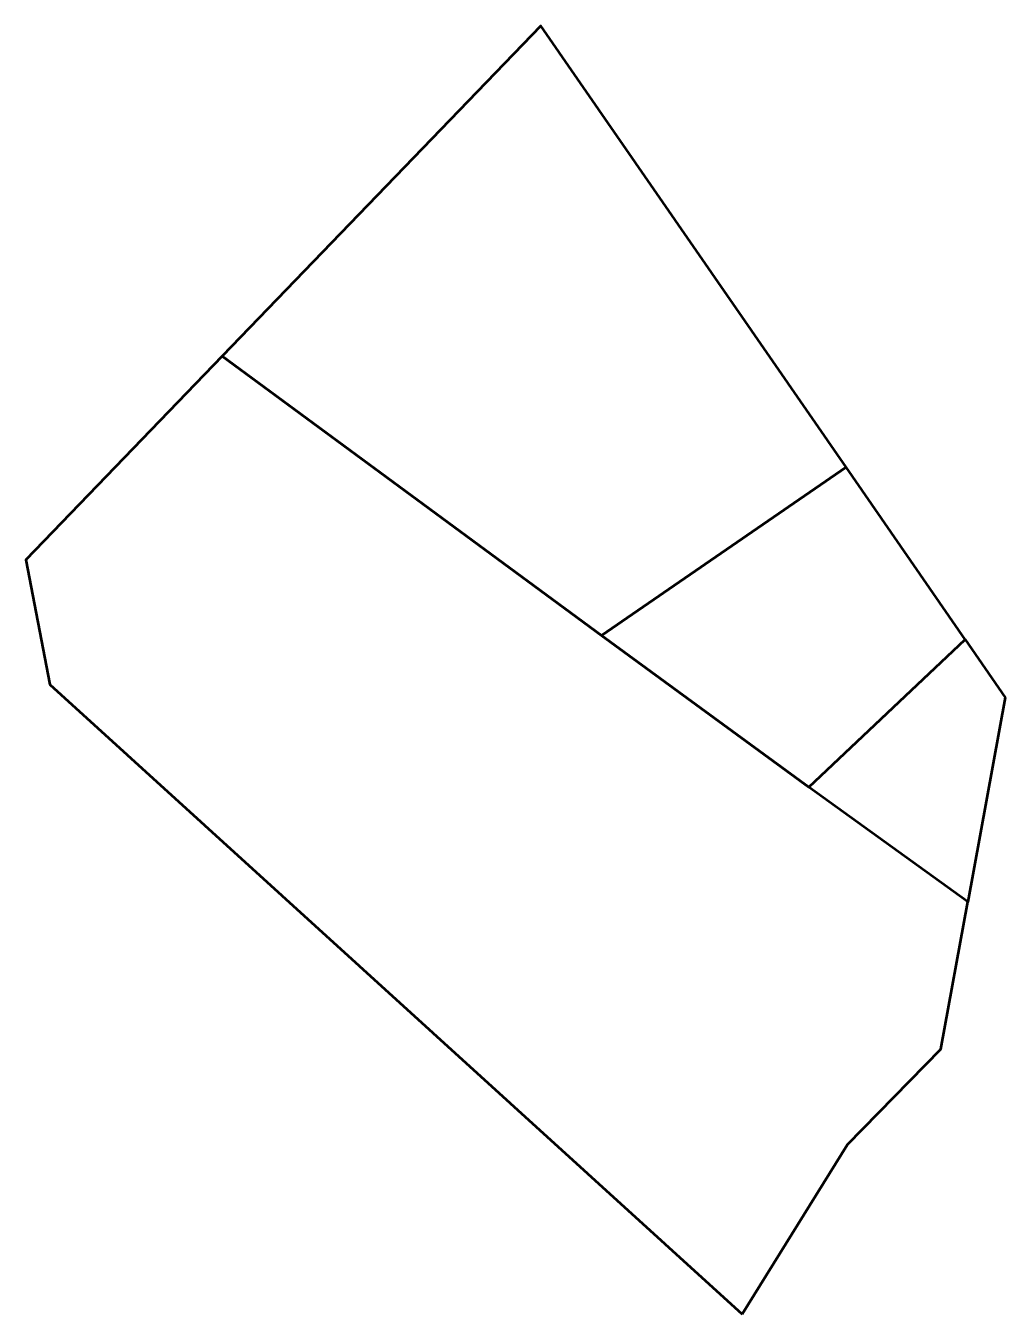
# Model space of a CAD drawing. Header units: metres. Extents: x 807633 to 807717, y 9157376 to 9157486.
import ezdxf

# ---------------------------------------------------------------- set-up
doc = ezdxf.new("R2010")
doc.units = ezdxf.units.M
doc.header["$MEASUREMENT"] = 0
doc.layers.add('2868-21072', color=1, linetype='Continuous')

msp = doc.modelspace()

# ---------------------------------------------------------------- linework, layer by layer
at = {"layer": '2868-21072', "color": 3, "lineweight": 53, "true_color": 0x00ff00}
for points in [[(807682.38, 9157433.95), (807703.41, 9157448.4), (807677.17, 9157486.36), (807649.79, 9157457.95), (807653.8, 9157454.99)], [(807694.48, 9157375.58), (807703.52, 9157390.19), (807711.55, 9157398.36), (807713.87, 9157411.05), (807700.19, 9157420.9), (807682.38, 9157433.95), (807649.79, 9157457.95), (807632.92, 9157440.45), (807634.98, 9157429.73)]]:
    msp.add_lwpolyline(points, close=True, dxfattribs=at)
at = {"layer": '2868-21072', "color": 254, "lineweight": 53, "true_color": 0xcccccc}
msp.add_lwpolyline([(807700.19, 9157420.9), (807713.64, 9157433.59), (807703.41, 9157448.4), (807682.38, 9157433.95)], close=True, dxfattribs=at)
at = {"layer": '2868-21072', "color": 5, "lineweight": 53, "true_color": 0x0000ff}
msp.add_lwpolyline([(807713.64, 9157433.59), (807717.08, 9157428.62), (807713.87, 9157411.05), (807700.19, 9157420.9), (807708.5, 9157428.74)], close=True, dxfattribs=at)

doc.saveas('drawing.dxf')
